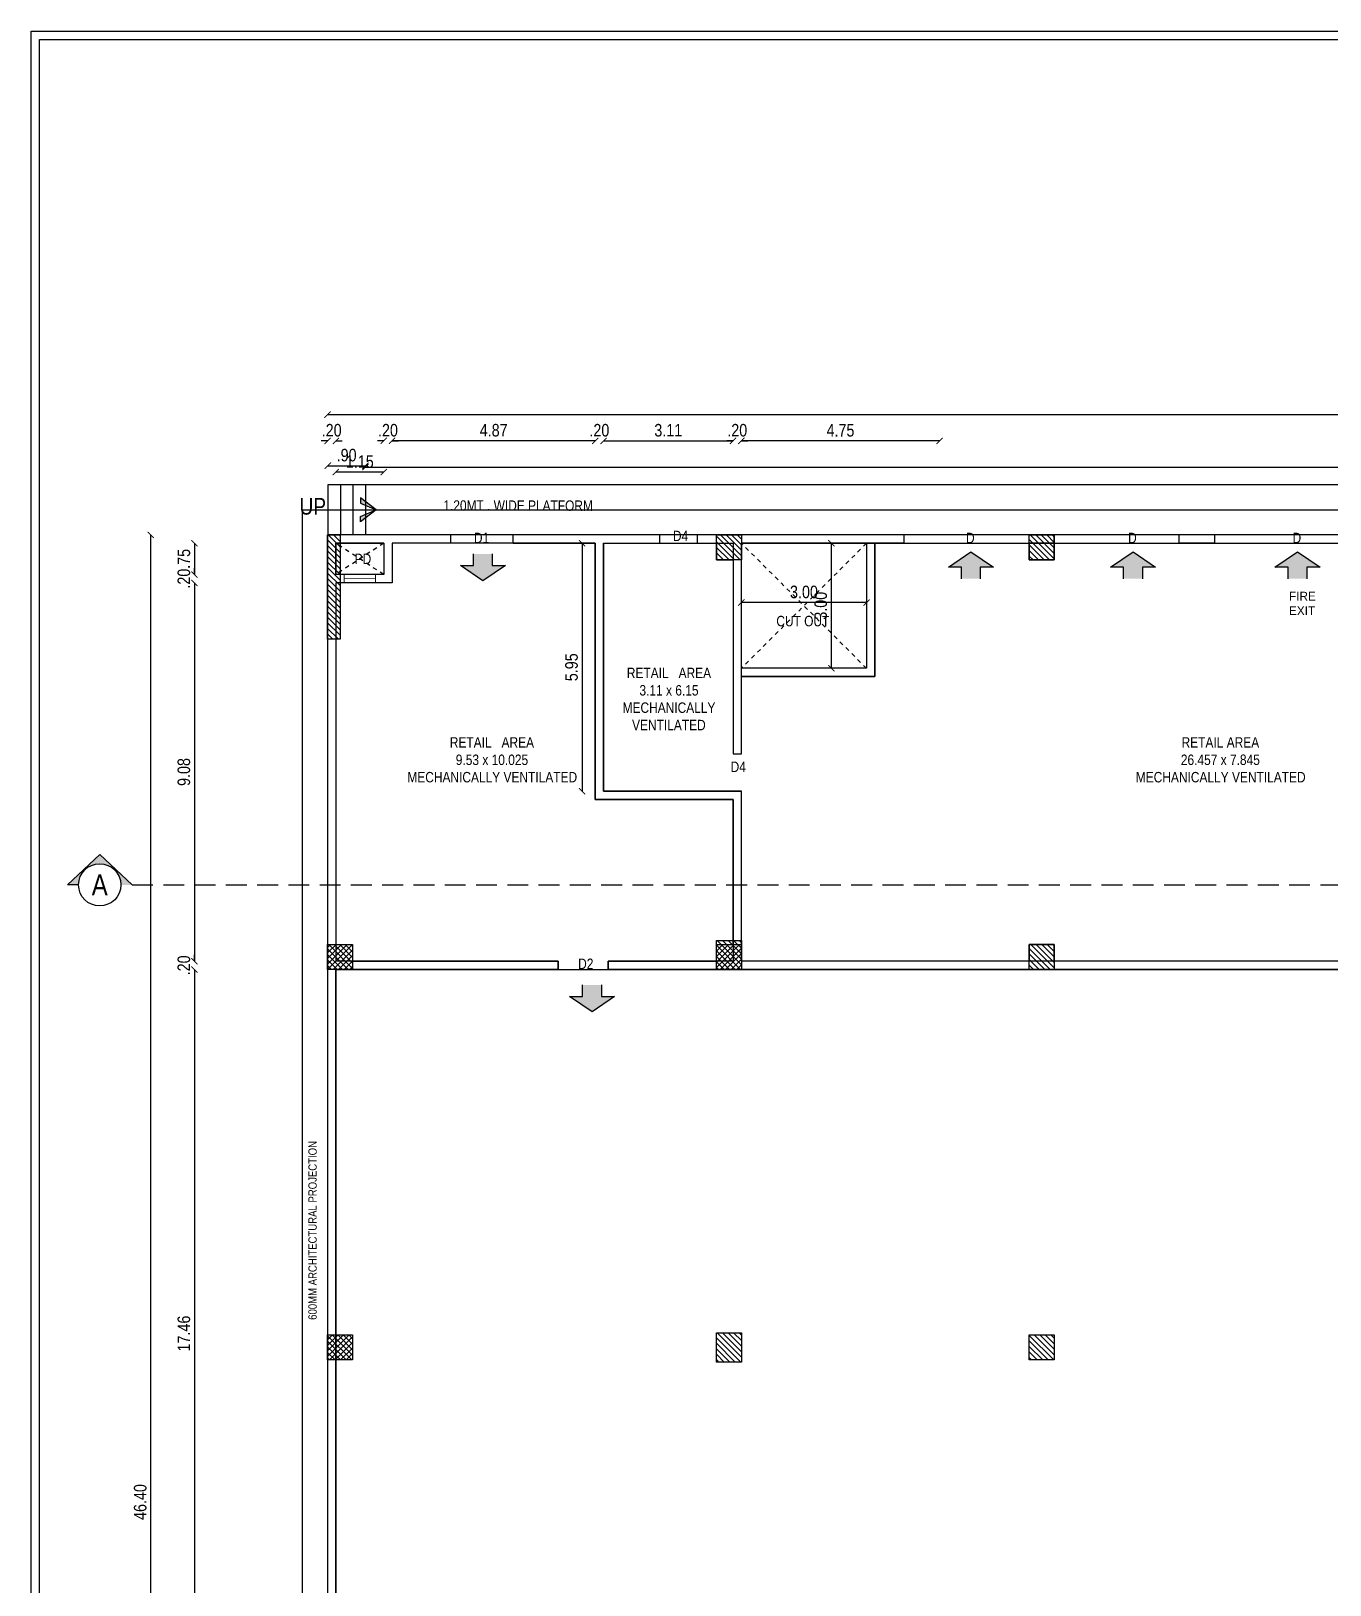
# Model space of a CAD drawing. Header units: metres. Extents: x 385023 to 385532, y 1408468 to 1408621.
# Drawn here: x 385302.79 to 385333.94, y 1408504.78 to 1408542.05 of the extents above; entities that cross this region are included whole.
import ezdxf
from ezdxf.enums import TextEntityAlignment as Align

# ---------------------------------------------------------------- set-up
doc = ezdxf.new("R2010")
doc.units = ezdxf.units.M
doc.header["$MEASUREMENT"] = 0
doc.linetypes.add('DASHED', pattern=[0.75, 0.5, -0.25])
doc.linetypes.add('HIDDEN', pattern=[0.375, 0.25, -0.125])
for name, color, linetype in [('A-REFR-SECT', 2, 'Continuous'), ('BLK_1_FLR_0_AC_ROOM_1', 7, 'Continuous'), ('BLK_1_FLR_0_BLT_UP_AREA', 7, 'Continuous'), ('BLK_1_FLR_0_BLT_UP_AREA_DEDUCT', 7, 'Continuous'), ('BLK_1_FLR_0_CARPET_AREA', 7, 'Continuous'), ('S-COLUMN', 6, 'Continuous'), ('S-COLUMN HATCH', 8, 'Continuous')]:
    doc.layers.add(name, color=color, linetype=linetype)
doc.layers.add('BLK_1_FLR_0_ROOF_AREA', color=7, linetype='Continuous', lineweight=25)
doc.layers.add('MEP INPUT', color=3, linetype='Continuous', lineweight=0)
doc.styles.add('ARIAL', font='ARIALN.TTF')
doc.styles.add('RIA-AP', font='ARIALN.TTF')
doc.styles.add('Text-01', font='GOTHIC.TTF', dxfattribs={"height": 0.35})
doc.dimstyles.new('RIA-AP', dxfattribs={"dimtxt": 0.3, "dimasz": 0.15, "dimexe": 0, "dimexo": 1, "dimgap": 0.1, "dimtad": 1, "dimzin": 4, "dimdsep": 46, "dimtxsty": 'RIA-AP', "dimblk": 'ARCHTICK', "dimcen": 0.09, "dimse1": 1, "dimse2": 1, "dimclrd": 8, "dimclre": 8, "dimclrt": 4, "dimazin": 0, "dimtfac": 1, "dimtix": 1, "dimtofl": 0, "dimtmove": 2, "dimatfit": 3, "dimfxl": 0, "dimtolj": 1, "dimtzin": 0, "dimarcsym": 0})
pattern_1 = [(135, (375052.11474, 1409514.67969), (-0.06629126074, -0.06629126074), [])]

# ---------------------------------------------------------------- blocks, each defined once
blk = doc.blocks.new('col .6x.6')
at = {"layer": 'S-COLUMN HATCH'}
h = blk.add_hatch(dxfattribs=at)
h.set_pattern_fill('ANSI31', color=256, scale=0.75, style=0)
h.set_pattern_definition([(45, (-12909.719645, 2535.13042), (-0.06629126074, 0.06629126074), [])])
h.paths.add_polyline_path([(718.056, 1996.298), (718.656, 1996.298), (718.656, 1995.698), (718.056, 1995.698)])
at = {"layer": 'S-COLUMN', "ltscale": 5}
blk.add_lwpolyline([(718.056, 1996.298), (718.656, 1996.298), (718.656, 1995.698), (718.056, 1995.698)], close=True, dxfattribs=at)
blk = doc.blocks.new('grid')
at = {"layer": 'S-COLUMN HATCH'}
h = blk.add_hatch(dxfattribs=at)
h.set_pattern_fill('ANSI31', color=256, scale=0.75, angle=90, style=0)
h.set_pattern_definition(pattern_1)
h.paths.add_polyline_path([(391749.553, 1408578.053), (391749.553, 1408575.553), (391749.853, 1408575.553), (391749.853, 1408578.053)])
h = blk.add_hatch(dxfattribs=at)
h.set_pattern_fill('ANSI31', color=256, scale=0.75, angle=90, style=0)
h.set_pattern_definition(pattern_1)
h.paths.add_polyline_path([(391758.88, 1408578.053), (391758.88, 1408577.453), (391759.48, 1408577.453), (391759.48, 1408578.053)])
h = blk.add_hatch(dxfattribs=at)
h.set_pattern_fill('ANSI31', color=256, scale=0.75, angle=90, style=0)
h.set_pattern_definition(pattern_1)
h.paths.add_polyline_path([(391766.38, 1408578.053), (391766.38, 1408577.453), (391766.98, 1408577.453), (391766.98, 1408578.053)])
h = blk.add_hatch(dxfattribs=at)
h.set_pattern_fill('ANSI31', color=256, scale=0.75, angle=90, style=0)
h.set_pattern_definition(pattern_1)
h.paths.add_polyline_path([(391749.553, 1408568.228), (391749.553, 1408567.628), (391750.153, 1408567.628), (391750.153, 1408568.228)])
h = blk.add_hatch(dxfattribs=at)
h.set_pattern_fill('ANSI31', color=256, scale=0.75, angle=90, style=0)
h.set_pattern_definition(pattern_1)
h.paths.add_polyline_path([(391758.88, 1408568.328), (391758.88, 1408567.628), (391759.48, 1408567.628), (391759.48, 1408568.328)])
h = blk.add_hatch(dxfattribs=at)
h.set_pattern_fill('ANSI31', color=256, scale=0.75, angle=90, style=0)
h.set_pattern_definition(pattern_1)
h.paths.add_polyline_path([(391766.38, 1408568.228), (391766.38, 1408567.628), (391766.98, 1408567.628), (391766.98, 1408568.228)])
h = blk.add_hatch(dxfattribs=at)
h.set_pattern_fill('ANSI31', color=256, scale=0.75, angle=90, style=0)
h.set_pattern_definition(pattern_1)
h.paths.add_polyline_path([(391749.553, 1408558.863), (391749.553, 1408558.263), (391750.153, 1408558.263), (391750.153, 1408558.863)])
h = blk.add_hatch(dxfattribs=at)
h.set_pattern_fill('ANSI31', color=256, scale=0.75, angle=90, style=0)
h.set_pattern_definition(pattern_1)
h.paths.add_polyline_path([(391758.88, 1408558.913), (391758.88, 1408558.213), (391759.48, 1408558.213), (391759.48, 1408558.913)])
h = blk.add_hatch(dxfattribs=at)
h.set_pattern_fill('ANSI31', color=256, scale=0.75, angle=90, style=0)
h.set_pattern_definition(pattern_1)
h.paths.add_polyline_path([(391766.38, 1408558.863), (391766.38, 1408558.263), (391766.98, 1408558.263), (391766.98, 1408558.863)])
at = {"layer": 'S-COLUMN', "ltscale": 5}
for points, elevation in [([(391749.553, 1408578.053), (391749.853, 1408578.053), (391749.853, 1408575.553), (391749.553, 1408575.553)], -63.957), ([(391758.88, 1408578.053), (391759.48, 1408578.053), (391759.48, 1408577.453), (391758.88, 1408577.453)], -63.957), ([(391766.38, 1408578.053), (391766.98, 1408578.053), (391766.98, 1408577.453), (391766.38, 1408577.453)], -63.957), ([(391749.553, 1408558.863), (391750.153, 1408558.863), (391750.153, 1408558.263), (391749.553, 1408558.263)], 0.26), ([(391758.88, 1408558.913), (391759.48, 1408558.913), (391759.48, 1408558.213), (391758.88, 1408558.213)], 0.26), ([(391766.38, 1408558.863), (391766.98, 1408558.863), (391766.98, 1408558.263), (391766.38, 1408558.263)], 0.26)]:
    blk.add_lwpolyline(points, close=True, dxfattribs=dict(at, elevation=elevation))
for points in [[(391749.553, 1408568.228), (391750.153, 1408568.228), (391750.153, 1408567.628), (391749.553, 1408567.628)], [(391758.88, 1408568.328), (391759.48, 1408568.328), (391759.48, 1408567.628), (391758.88, 1408567.628)], [(391766.38, 1408568.228), (391766.98, 1408568.228), (391766.98, 1408567.628), (391766.38, 1408567.628)]]:
    blk.add_lwpolyline(points, close=True, dxfattribs=at)
at = {"layer": 'S-COLUMN', "color": 30, "linetype": 'Continuous'}
for p in [(391031.497, 1406571.93), (391040.825, 1406571.93), (391031.497, 1406562.564, 0.26)]:
    blk.add_blockref('col .6x.6', p, dxfattribs=at)
blk = doc.blocks.new('A$C736D5789-flat-2')
blk.add_hatch(color=104).paths.add_polyline_path([(0.007, 0.302), (0.322, 0.302), (-0.218, 0.663), (-0.758, 0.302), (-0.443, 0.302), (-0.443, 0.022), (0.007, 0.022)])
at = {"color": 43, "linetype": 'Continuous'}
blk.add_lwpolyline([(0.007, 0.022), (0.007, 0.302), (0.322, 0.302), (-0.218, 0.663), (-0.758, 0.302), (-0.443, 0.302), (-0.443, 0.022)], dxfattribs=at)
blk = doc.blocks.new('XFGNHFN')
at = {"layer": 'A-REFR-SECT', "linetype": 'Continuous'}
h = blk.add_hatch(color=6, dxfattribs=at)
h.dxf.hatch_style = 1
h.paths.add_polyline_path([(-34.431, 0.728), (-35.207, 0), (-34.938, 0, -1), (-33.924, 0), (-33.655, 0)])
at = {"layer": 'A-REFR-SECT', "color": 6, "linetype": 'Continuous'}
for p, q in [((-35.207, 0), (-34.431, 0.728)), ((-33.655, 0), (-34.431, 0.728)), ((-34.938, 0), (-35.207, 0))]:
    blk.add_line(p, q, dxfattribs=at)
at = {"layer": 'A-REFR-SECT', "color": 4, "linetype": 'HIDDEN', "ltscale": 2}
blk.add_line((-33.655, 0), (55.049, 0), dxfattribs=at)
at = {"layer": 'A-REFR-SECT', "color": 6, "linetype": 'Continuous'}
blk.add_circle((-34.431, 0), 0.507, dxfattribs=at)
at = {"layer": 'A-REFR-SECT', "color": 6, "linetype": 'Continuous', "style": 'RIA-AP'}
blk.add_text('A', height=0.5, dxfattribs=at).set_placement((-34.431, 0), align=Align.MIDDLE_CENTER)
blk = doc.blocks.new('A$C6B3522BB')
at = {"layer": 'MEP INPUT', "lineweight": 0, "const_width": 0.02}
blk.add_lwpolyline([(-0.01, 0.1), (-0.76, 0.1)], dxfattribs=at)
at = {"layer": 'MEP INPUT', "color": 2, "lineweight": 0}
blk.add_lwpolyline([(-0.01, 0.2), (-0.01, 0), (-0.76, 0), (-0.76, 0.2)], close=True, dxfattribs=at)
blk = doc.blocks.new('_ArchTick')
at = {"color": 0, "linetype": 'ByBlock', "const_width": 0.15}
blk.add_lwpolyline([(-0.5, -0.5), (0.5, 0.5)], dxfattribs=at)
blk = doc.blocks.new('*D127')
at = {"color": 8, "lineweight": -2}
blk.add_line((385309.911, 1408531.624), (385310.811, 1408531.624), dxfattribs=at)
at = {"layer": 'Defpoints', "color": 0}
for p in [(385310.811, 1408531.624), (385309.911, 1408531.167), (385310.811, 1408531.167)]:
    blk.add_point(p, dxfattribs=at)
at = {"color": 8, "lineweight": -2, "xscale": 0.15, "yscale": 0.15, "zscale": 0.15, "rotation": 180}
blk.add_blockref('_ArchTick', (385309.911, 1408531.624), dxfattribs=at)
at = {"color": 8, "lineweight": -2, "xscale": 0.15, "yscale": 0.15, "zscale": 0.15}
blk.add_blockref('_ArchTick', (385310.811, 1408531.624), dxfattribs=at)
at = {"color": 4, "insert": (385310.361, 1408531.877), "char_height": 0.3, "attachment_point": 5, "style": 'RIA-AP'}
blk.add_mtext('\\A1;.90', dxfattribs=at)
blk = doc.blocks.new('*D201')
at = {"color": 8, "lineweight": -2}
for p, q in [((385319.63, 1408532.221), (385319.48, 1408532.221)), ((385319.83, 1408532.221), (385319.98, 1408532.221))]:
    blk.add_line(p, q, dxfattribs=at)
at = {"layer": 'Defpoints', "color": 0}
for p in [(385319.63, 1408532.221), (385319.63, 1408529.765), (385319.83, 1408529.765)]:
    blk.add_point(p, dxfattribs=at)
at = {"color": 8, "lineweight": -2, "xscale": 0.15, "yscale": 0.15, "zscale": 0.15}
blk.add_blockref('_ArchTick', (385319.63, 1408532.221), dxfattribs=at)
at = {"color": 8, "lineweight": -2, "xscale": 0.15, "yscale": 0.15, "zscale": 0.15, "rotation": 180}
blk.add_blockref('_ArchTick', (385319.83, 1408532.221), dxfattribs=at)
at = {"color": 4, "insert": (385319.73, 1408532.474), "char_height": 0.3, "attachment_point": 5, "style": 'RIA-AP'}
blk.add_mtext('\\A1;.20', dxfattribs=at)
blk = doc.blocks.new('*D202')
at = {"color": 8, "lineweight": -2}
blk.add_line((385316.323, 1408532.221), (385311.453, 1408532.221), dxfattribs=at)
at = {"layer": 'Defpoints', "color": 0}
for p in [(385311.453, 1408532.221), (385311.453, 1408529.765), (385316.323, 1408529.765)]:
    blk.add_point(p, dxfattribs=at)
at = {"color": 8, "lineweight": -2, "xscale": 0.15, "yscale": 0.15, "zscale": 0.15, "rotation": 180}
blk.add_blockref('_ArchTick', (385311.453, 1408532.221), dxfattribs=at)
at = {"color": 8, "lineweight": -2, "xscale": 0.15, "yscale": 0.15, "zscale": 0.15}
blk.add_blockref('_ArchTick', (385316.323, 1408532.221), dxfattribs=at)
at = {"color": 4, "insert": (385313.888, 1408532.474), "char_height": 0.3, "attachment_point": 5, "style": 'RIA-AP'}
blk.add_mtext('\\A1;4.87', dxfattribs=at)
blk = doc.blocks.new('*D203')
at = {"color": 8, "lineweight": -2}
for p, q in [((385311.253, 1408532.221), (385311.103, 1408532.221)), ((385311.453, 1408532.221), (385311.603, 1408532.221))]:
    blk.add_line(p, q, dxfattribs=at)
at = {"layer": 'Defpoints', "color": 0}
for p in [(385311.253, 1408532.221), (385311.253, 1408529.765), (385311.453, 1408529.765)]:
    blk.add_point(p, dxfattribs=at)
at = {"color": 8, "lineweight": -2, "xscale": 0.15, "yscale": 0.15, "zscale": 0.15}
blk.add_blockref('_ArchTick', (385311.253, 1408532.221), dxfattribs=at)
at = {"color": 8, "lineweight": -2, "xscale": 0.15, "yscale": 0.15, "zscale": 0.15, "rotation": 180}
blk.add_blockref('_ArchTick', (385311.453, 1408532.221), dxfattribs=at)
at = {"color": 4, "insert": (385311.353, 1408532.474), "char_height": 0.3, "attachment_point": 5, "style": 'RIA-AP'}
blk.add_mtext('\\A1;.20', dxfattribs=at)
blk = doc.blocks.new('*D204')
at = {"color": 8, "lineweight": -2}
blk.add_line((385311.253, 1408531.471), (385310.103, 1408531.471), dxfattribs=at)
at = {"layer": 'Defpoints', "color": 0}
for p in [(385310.103, 1408531.471), (385310.103, 1408529.015), (385311.253, 1408529.015)]:
    blk.add_point(p, dxfattribs=at)
at = {"color": 8, "lineweight": -2, "xscale": 0.15, "yscale": 0.15, "zscale": 0.15, "rotation": 180}
blk.add_blockref('_ArchTick', (385310.103, 1408531.471), dxfattribs=at)
at = {"color": 8, "lineweight": -2, "xscale": 0.15, "yscale": 0.15, "zscale": 0.15}
blk.add_blockref('_ArchTick', (385311.253, 1408531.471), dxfattribs=at)
at = {"color": 4, "insert": (385310.678, 1408531.724), "char_height": 0.3, "attachment_point": 5, "style": 'RIA-AP'}
blk.add_mtext('\\A1;1.15', dxfattribs=at)
blk = doc.blocks.new('*D205')
at = {"color": 8, "lineweight": -2}
for p, q in [((385309.903, 1408532.221), (385309.753, 1408532.221)), ((385310.103, 1408532.221), (385310.253, 1408532.221))]:
    blk.add_line(p, q, dxfattribs=at)
at = {"layer": 'Defpoints', "color": 0}
for p in [(385309.903, 1408532.221), (385309.903, 1408529.015), (385310.103, 1408529.015)]:
    blk.add_point(p, dxfattribs=at)
at = {"color": 8, "lineweight": -2, "xscale": 0.15, "yscale": 0.15, "zscale": 0.15}
blk.add_blockref('_ArchTick', (385309.903, 1408532.221), dxfattribs=at)
at = {"color": 8, "lineweight": -2, "xscale": 0.15, "yscale": 0.15, "zscale": 0.15, "rotation": 180}
blk.add_blockref('_ArchTick', (385310.103, 1408532.221), dxfattribs=at)
at = {"color": 4, "insert": (385310.003, 1408532.474), "char_height": 0.3, "attachment_point": 5, "style": 'RIA-AP'}
blk.add_mtext('\\A1;.20', dxfattribs=at)
blk = doc.blocks.new('*D206')
at = {"color": 8, "lineweight": -2}
blk.add_line((385306.712, 1408529.765), (385306.712, 1408529.015), dxfattribs=at)
at = {"layer": 'Defpoints', "color": 0}
for p in [(385310.103, 1408529.765), (385306.712, 1408529.015), (385310.103, 1408529.015)]:
    blk.add_point(p, dxfattribs=at)
at = {"color": 8, "lineweight": -2, "xscale": 0.15, "yscale": 0.15, "zscale": 0.15}
for p, rotation in [((385306.712, 1408529.765), 90), ((385306.712, 1408529.015), 270)]:
    blk.add_blockref('_ArchTick', p, dxfattribs=dict(at, rotation=rotation))
at = {"color": 4, "insert": (385306.459, 1408529.39), "char_height": 0.3, "attachment_point": 5, "rotation": 90, "style": 'RIA-AP'}
blk.add_mtext('\\A1;.75', dxfattribs=at)
blk = doc.blocks.new('*D207')
at = {"color": 8, "lineweight": -2}
for p, q in [((385306.712, 1408529.015), (385306.712, 1408529.165)), ((385306.712, 1408528.815), (385306.712, 1408528.665))]:
    blk.add_line(p, q, dxfattribs=at)
at = {"layer": 'Defpoints', "color": 0}
for p in [(385310.103, 1408529.015), (385306.712, 1408528.815), (385310.103, 1408528.815)]:
    blk.add_point(p, dxfattribs=at)
at = {"color": 8, "lineweight": -2, "xscale": 0.15, "yscale": 0.15, "zscale": 0.15}
for p, rotation in [((385306.712, 1408529.015), 270), ((385306.712, 1408528.815), 90)]:
    blk.add_blockref('_ArchTick', p, dxfattribs=dict(at, rotation=rotation))
at = {"color": 4, "insert": (385306.459, 1408528.915), "char_height": 0.3, "attachment_point": 5, "rotation": 90, "style": 'RIA-AP'}
blk.add_mtext('\\A1;.20', dxfattribs=at)
blk = doc.blocks.new('*D208')
at = {"color": 8, "lineweight": -2}
blk.add_line((385306.712, 1408528.815), (385306.712, 1408519.739), dxfattribs=at)
at = {"layer": 'Defpoints', "color": 0}
for p in [(385310.103, 1408528.815), (385306.712, 1408519.739), (385310.103, 1408519.739)]:
    blk.add_point(p, dxfattribs=at)
at = {"color": 8, "lineweight": -2, "xscale": 0.15, "yscale": 0.15, "zscale": 0.15}
for p, rotation in [((385306.712, 1408528.815), 90), ((385306.712, 1408519.739), 270)]:
    blk.add_blockref('_ArchTick', p, dxfattribs=dict(at, rotation=rotation))
at = {"color": 4, "insert": (385306.459, 1408524.277), "char_height": 0.3, "attachment_point": 5, "rotation": 90, "style": 'RIA-AP'}
blk.add_mtext('\\A1;9.08', dxfattribs=at)
blk = doc.blocks.new('*D209')
at = {"color": 8, "lineweight": -2}
for p, q in [((385306.712, 1408519.739), (385306.712, 1408519.889)), ((385306.712, 1408519.539), (385306.712, 1408519.389))]:
    blk.add_line(p, q, dxfattribs=at)
at = {"layer": 'Defpoints', "color": 0}
for p in [(385310.103, 1408519.739), (385306.712, 1408519.539), (385310.103, 1408519.539)]:
    blk.add_point(p, dxfattribs=at)
at = {"color": 8, "lineweight": -2, "xscale": 0.15, "yscale": 0.15, "zscale": 0.15}
for p, rotation in [((385306.712, 1408519.739), 270), ((385306.712, 1408519.539), 90)]:
    blk.add_blockref('_ArchTick', p, dxfattribs=dict(at, rotation=rotation))
at = {"color": 4, "insert": (385306.459, 1408519.639), "char_height": 0.3, "attachment_point": 5, "rotation": 90, "style": 'RIA-AP'}
blk.add_mtext('\\A1;.20', dxfattribs=at)
blk = doc.blocks.new('*D210')
at = {"color": 8, "lineweight": -2}
blk.add_line((385306.712, 1408519.539), (385306.712, 1408502.075), dxfattribs=at)
at = {"layer": 'Defpoints', "color": 0}
for p in [(385310.103, 1408519.539), (385306.712, 1408502.075), (385310.103, 1408502.075)]:
    blk.add_point(p, dxfattribs=at)
at = {"color": 8, "lineweight": -2, "xscale": 0.15, "yscale": 0.15, "zscale": 0.15}
for p, rotation in [((385306.712, 1408519.539), 90), ((385306.712, 1408502.075), 270)]:
    blk.add_blockref('_ArchTick', p, dxfattribs=dict(at, rotation=rotation))
at = {"color": 4, "insert": (385306.459, 1408510.807), "char_height": 0.3, "attachment_point": 5, "rotation": 90, "style": 'RIA-AP'}
blk.add_mtext('\\A1;17.46', dxfattribs=at)
blk = doc.blocks.new('*D399')
at = {"color": 8, "lineweight": -2}
blk.add_line((385309.903, 1408532.85), (385389.403, 1408532.85), dxfattribs=at)
at = {"layer": 'Defpoints', "color": 0}
for p in [(385389.403, 1408532.85), (385309.903, 1408529.965), (385389.403, 1408529.965)]:
    blk.add_point(p, dxfattribs=at)
at = {"color": 8, "lineweight": -2, "xscale": 0.15, "yscale": 0.15, "zscale": 0.15, "rotation": 180}
blk.add_blockref('_ArchTick', (385309.903, 1408532.85), dxfattribs=at)
at = {"color": 8, "lineweight": -2, "xscale": 0.15, "yscale": 0.15, "zscale": 0.15}
blk.add_blockref('_ArchTick', (385389.403, 1408532.85), dxfattribs=at)
at = {"color": 4, "insert": (385349.653, 1408533.104), "char_height": 0.3, "attachment_point": 5, "style": 'RIA-AP'}
blk.add_mtext('\\A1;79.50', dxfattribs=at)
blk = doc.blocks.new('*D402')
at = {"color": 8, "lineweight": -2}
blk.add_line((385305.665, 1408483.565), (385305.665, 1408529.965), dxfattribs=at)
at = {"layer": 'Defpoints', "color": 0}
for p in [(385305.665, 1408529.965), (385309.904, 1408529.965, 63.957), (385309.903, 1408483.565)]:
    blk.add_point(p, dxfattribs=at)
at = {"color": 8, "lineweight": -2, "xscale": 0.15, "yscale": 0.15, "zscale": 0.15}
for p, rotation in [((385305.665, 1408529.965), 90), ((385305.665, 1408483.565), 270)]:
    blk.add_blockref('_ArchTick', p, dxfattribs=dict(at, rotation=rotation))
at = {"color": 4, "insert": (385305.412, 1408506.765), "char_height": 0.3, "attachment_point": 5, "rotation": 90, "style": 'RIA-AP'}
blk.add_mtext('\\A1;46.40', dxfattribs=at)
blk = doc.blocks.new('A$C1B854ABF')
h = blk.add_hatch(color=256)
h.dxf.hatch_style = 1
h.paths.add_polyline_path([(0.101, -0.234), (0.179, -0.234), (0, 0)])
h.paths.add_polyline_path([(0, 0), (-0.179, -0.234), (-0.101, -0.234)])
for points in [[(0, 0), (-0.179, -0.234), (-0.101, -0.234), (0, 0)], [(0, -0.792), (0, 0)], [(0, 0), (0.179, -0.234), (0.101, -0.234), (0, 0)]]:
    blk.add_lwpolyline(points)
blk = doc.blocks.new('*D443')
at = {"color": 8, "lineweight": -2}
blk.add_line((385310.811, 1408531.592), (385383.404, 1408531.592), dxfattribs=at)
at = {"layer": 'Defpoints', "color": 0}
for p in [(385383.404, 1408531.592), (385310.811, 1408531.167), (385383.404, 1408531.167, -63.957)]:
    blk.add_point(p, dxfattribs=at)
at = {"color": 8, "lineweight": -2, "xscale": 0.15, "yscale": 0.15, "zscale": 0.15, "rotation": 180}
blk.add_blockref('_ArchTick', (385310.811, 1408531.592), dxfattribs=at)
at = {"color": 8, "lineweight": -2, "xscale": 0.15, "yscale": 0.15, "zscale": 0.15}
blk.add_blockref('_ArchTick', (385383.404, 1408531.592), dxfattribs=at)
at = {"color": 4, "insert": (385347.107, 1408531.845), "char_height": 0.3, "attachment_point": 5, "style": 'RIA-AP'}
blk.add_mtext('\\A1;71.39', dxfattribs=at)
blk = doc.blocks.new('*D471')
at = {"color": 8, "lineweight": -2}
blk.add_line((385321.986, 1408529.765), (385321.986, 1408526.765), dxfattribs=at)
at = {"layer": 'Defpoints', "color": 0}
for p in [(385322.64, 1408529.765), (385321.986, 1408526.765), (385322.64, 1408526.765)]:
    blk.add_point(p, dxfattribs=at)
at = {"color": 8, "lineweight": -2, "xscale": 0.15, "yscale": 0.15, "zscale": 0.15}
for p, rotation in [((385321.986, 1408529.765), 90), ((385321.986, 1408526.765), 270)]:
    blk.add_blockref('_ArchTick', p, dxfattribs=dict(at, rotation=rotation))
at = {"color": 4, "insert": (385321.733, 1408528.265), "char_height": 0.3, "attachment_point": 5, "rotation": 90, "style": 'RIA-AP'}
blk.add_mtext('\\A1;3.00', dxfattribs=at)
blk = doc.blocks.new('*D472')
at = {"color": 8, "lineweight": -2}
blk.add_line((385322.83, 1408528.342), (385319.83, 1408528.342), dxfattribs=at)
at = {"layer": 'Defpoints', "color": 0}
for p in [(385319.83, 1408528.875), (385322.83, 1408528.875), (385319.83, 1408528.342)]:
    blk.add_point(p, dxfattribs=at)
at = {"color": 8, "lineweight": -2, "xscale": 0.15, "yscale": 0.15, "zscale": 0.15, "rotation": 180}
blk.add_blockref('_ArchTick', (385319.83, 1408528.342), dxfattribs=at)
at = {"color": 8, "lineweight": -2, "xscale": 0.15, "yscale": 0.15, "zscale": 0.15}
blk.add_blockref('_ArchTick', (385322.83, 1408528.342), dxfattribs=at)
at = {"color": 4, "insert": (385321.33, 1408528.595), "char_height": 0.3, "attachment_point": 5, "style": 'RIA-AP'}
blk.add_mtext('\\A1;3.00', dxfattribs=at)
blk = doc.blocks.new('*D517')
at = {"color": 8, "lineweight": -2}
blk.add_line((385316.523, 1408532.221), (385319.63, 1408532.221), dxfattribs=at)
at = {"layer": 'Defpoints', "color": 0}
for p in [(385319.63, 1408532.221), (385316.523, 1408529.765, -48.658), (385319.63, 1408529.765)]:
    blk.add_point(p, dxfattribs=at)
at = {"color": 8, "lineweight": -2, "xscale": 0.15, "yscale": 0.15, "zscale": 0.15, "rotation": 180}
blk.add_blockref('_ArchTick', (385316.523, 1408532.221), dxfattribs=at)
at = {"color": 8, "lineweight": -2, "xscale": 0.15, "yscale": 0.15, "zscale": 0.15}
blk.add_blockref('_ArchTick', (385319.63, 1408532.221), dxfattribs=at)
at = {"color": 4, "insert": (385318.076, 1408532.474), "char_height": 0.3, "attachment_point": 5, "style": 'RIA-AP'}
blk.add_mtext('\\A1;3.11', dxfattribs=at)
blk = doc.blocks.new('*D518')
at = {"color": 8, "lineweight": -2}
blk.add_line((385324.581, 1408532.221), (385319.83, 1408532.221), dxfattribs=at)
at = {"layer": 'Defpoints', "color": 0}
for p in [(385319.83, 1408532.221), (385319.83, 1408529.765), (385324.581, 1408529.765)]:
    blk.add_point(p, dxfattribs=at)
at = {"color": 8, "lineweight": -2, "xscale": 0.15, "yscale": 0.15, "zscale": 0.15, "rotation": 180}
blk.add_blockref('_ArchTick', (385319.83, 1408532.221), dxfattribs=at)
at = {"color": 8, "lineweight": -2, "xscale": 0.15, "yscale": 0.15, "zscale": 0.15}
blk.add_blockref('_ArchTick', (385324.581, 1408532.221), dxfattribs=at)
at = {"color": 4, "insert": (385322.206, 1408532.473), "char_height": 0.3, "attachment_point": 5, "style": 'RIA-AP'}
blk.add_mtext('\\A1;4.75', dxfattribs=at)
blk = doc.blocks.new('*D555')
at = {"color": 8, "lineweight": -2}
for p, q in [((385316.323, 1408532.22), (385316.173, 1408532.22)), ((385316.523, 1408532.22), (385316.673, 1408532.22))]:
    blk.add_line(p, q, dxfattribs=at)
at = {"layer": 'Defpoints', "color": 0}
for p in [(385316.323, 1408532.22), (385316.323, 1408529.765), (385316.523, 1408529.765, -48.658)]:
    blk.add_point(p, dxfattribs=at)
at = {"color": 8, "lineweight": -2, "xscale": 0.15, "yscale": 0.15, "zscale": 0.15}
blk.add_blockref('_ArchTick', (385316.323, 1408532.22), dxfattribs=at)
at = {"color": 8, "lineweight": -2, "xscale": 0.15, "yscale": 0.15, "zscale": 0.15, "rotation": 180}
blk.add_blockref('_ArchTick', (385316.523, 1408532.22), dxfattribs=at)
at = {"color": 4, "insert": (385316.423, 1408532.474), "char_height": 0.3, "attachment_point": 5, "style": 'RIA-AP'}
blk.add_mtext('\\A1;.20', dxfattribs=at)
blk = doc.blocks.new('*D556')
at = {"color": 8, "lineweight": -2}
blk.add_line((385316.009, 1408529.765), (385316.009, 1408523.815), dxfattribs=at)
at = {"layer": 'Defpoints', "color": 0}
for p in [(385316.523, 1408529.765), (385316.009, 1408523.815), (385316.523, 1408523.815)]:
    blk.add_point(p, dxfattribs=at)
at = {"color": 8, "lineweight": -2, "xscale": 0.15, "yscale": 0.15, "zscale": 0.15}
for p, rotation in [((385316.009, 1408529.765), 90), ((385316.009, 1408523.815), 270)]:
    blk.add_blockref('_ArchTick', p, dxfattribs=dict(at, rotation=rotation))
at = {"color": 4, "insert": (385315.756, 1408526.79), "char_height": 0.3, "attachment_point": 5, "rotation": 90, "style": 'RIA-AP'}
blk.add_mtext('\\A1;5.95', dxfattribs=at)

msp = doc.modelspace()

# ---------------------------------------------------------------- linework, layer by layer
for p, q in [((385383.404, 1408531.167, 0.025), (385309.911, 1408531.167, 0.025)), ((385309.911, 1408531.167, 0.025), (385309.911, 1408529.967, 0.025)), ((385310.211, 1408531.167, 0.025), (385310.211, 1408529.967, 0.025)), ((385310.511, 1408531.167, 0.025), (385310.511, 1408529.967, 0.025)), ((385310.811, 1408531.167, 0.025), (385310.811, 1408529.967, 0.025)), ((385310.103, 1408529.765, 0.025), (385310.103, 1408529.015, 0.025)), ((385311.253, 1408529.765, 0.025), (385310.103, 1408529.765, 0.025)), ((385312.859, 1408529.765, 0.025), (385311.453, 1408529.765, 0.025)), ((385312.859, 1408529.765, 0.025), (385312.859, 1408529.965, 0.025)), ((385314.359, 1408529.765, 0.025), (385314.359, 1408529.965, 0.025)), ((385317.873, 1408529.765, 0.025), (385317.873, 1408529.965, 0.025)), ((385318.773, 1408529.765, 0.025), (385318.773, 1408529.965, 0.025)), ((385322.83, 1408529.765, 0.025), (385322.83, 1408526.765, 0.025)), ((385323.03, 1408529.765, 0.025), (385323.03, 1408526.565, 0.025)), ((385323.731, 1408529.765, 63.982), (385323.731, 1408529.965, 63.982)), ((385326.731, 1408529.765, 63.982), (385326.731, 1408529.965, 63.982)), ((385327.331, 1408529.765, -63.932), (385327.331, 1408529.965, -63.932)), ((385330.331, 1408529.765, 63.982), (385330.331, 1408529.965, 63.982)), ((385331.181, 1408529.765, 63.982), (385331.181, 1408529.965, 63.982)), ((385310.103, 1408528.815, 0.025), (385310.103, 1408523.239, 0.025)), ((385322.83, 1408526.765, 0.025), (385319.83, 1408526.765, 0.025)), ((385323.03, 1408526.565, 0.025), (385319.83, 1408526.565, 0.025)), ((385316.635, 1408519.739, 0.025), (385316.635, 1408519.539, 0.025)), ((385315.435, 1408519.539, 0.025), (385310.103, 1408519.539, 0.025))]:
    msp.add_line(p, q)
at = {"color": 8, "linetype": 'DASHED', "ltscale": 0.05}
for p, q in [((385311.253, 1408529.765, 0.025), (385310.101, 1408529.015, 0.025)), ((385311.253, 1408529.015, 0.025), (385310.103, 1408529.765, 0.025)), ((385322.83, 1408526.765, 0.025), (385319.83, 1408529.765, 0.025)), ((385322.83, 1408529.765, 0.025), (385319.83, 1408526.765, 0.025))]:
    msp.add_line(p, q, dxfattribs=at)
at = {"color": 8, "elevation": 0.025}
msp.add_lwpolyline([(385302.794, 1408468.209), (385302.794, 1408542.051), (385415.294, 1408542.051), (385415.294, 1408468.209)], close=True, dxfattribs=at)
at = {"color": 6, "elevation": 0.025}
msp.add_lwpolyline([(385302.994, 1408468.409), (385302.994, 1408541.851), (385415.094, 1408541.851), (385415.094, 1408468.409)], close=True, dxfattribs=at)
at = {"color": 2, "ltscale": 0.2, "elevation": 0.025}
msp.add_lwpolyline([(385309.303, 1408530.565), (385390.003, 1408530.565), (385390.003, 1408482.965), (385309.303, 1408482.965)], close=True, dxfattribs=at)
at = {"elevation": 0.025}
for points in [[(385312.859, 1408529.965), (385309.903, 1408529.965), (385309.903, 1408483.565), (385312.202, 1408483.565)], [(385311.253, 1408529.765), (385311.253, 1408529.015), (385310.103, 1408529.015)], [(385311.453, 1408529.765), (385311.453, 1408528.815), (385310.103, 1408528.815)], [(385311.253, 1408529.765), (385310.103, 1408529.765), (385310.103, 1408529.015)], [(385312.859, 1408529.765), (385311.453, 1408529.765)], [(385312.859, 1408529.765), (385311.453, 1408529.765)], [(385317.873, 1408529.965), (385314.359, 1408529.965)], [(385314.359, 1408529.765), (385316.323, 1408529.765)], [(385316.323, 1408529.765), (385316.323, 1408523.615), (385319.63, 1408523.615)], [(385316.523, 1408529.765), (385317.873, 1408529.765)], [(385316.523, 1408529.765), (385316.523, 1408523.815), (385319.83, 1408523.815)], [(385323.731, 1408529.965), (385318.773, 1408529.965)], [(385318.773, 1408529.765), (385319.63, 1408529.765), (385319.63, 1408526.765)], [(385323.731, 1408529.765), (385319.83, 1408529.765)], [(385319.83, 1408524.715), (385319.83, 1408529.765), (385323.731, 1408529.765)], [(385327.331, 1408529.965), (385326.731, 1408529.965)], [(385327.33, 1408529.765), (385326.731, 1408529.765)], [(385326.731, 1408529.765), (385327.331, 1408529.765)], [(385331.181, 1408529.965), (385330.331, 1408529.965)], [(385331.181, 1408529.765), (385330.331, 1408529.765)], [(385330.331, 1408529.765), (385331.181, 1408529.765)], [(385310.103, 1408528.815), (385310.103, 1408519.739)], [(385319.63, 1408526.565), (385319.63, 1408524.715)], [(385319.63, 1408524.715), (385319.83, 1408524.715)], [(385334.83, 1408519.739), (385319.83, 1408519.739), (385319.83, 1408522.465), (385319.83, 1408522.465), (385319.83, 1408523.815)], [(385319.63, 1408523.615), (385319.63, 1408519.739), (385316.635, 1408519.739)], [(385315.435, 1408519.539), (385315.435, 1408519.739), (385310.103, 1408519.739)], [(385310.103, 1408519.539), (385310.103, 1408502.075)], [(385316.635, 1408519.539), (385334.83, 1408519.539)]]:
    msp.add_lwpolyline(points, dxfattribs=at)
at = {"layer": 'BLK_1_FLR_0_AC_ROOM_1', "color": 2, "elevation": 0.025}
msp.add_lwpolyline([(385313.602, 1408486.965), (385313.602, 1408502.075), (385310.102, 1408502.075), (385310.102, 1408519.539), (385365.424, 1408519.539), (385365.424, 1408522.739), (385374.792, 1408522.739), (385374.792, 1408483.765), (385361.066, 1408483.765), (385361.066, 1408487.465), (385350.666, 1408487.465), (385350.666, 1408483.765), (385319.429, 1408483.765), (385319.429, 1408486.965)], close=True, dxfattribs=at)
at = {"layer": 'BLK_1_FLR_0_BLT_UP_AREA', "color": 13, "elevation": 0.025}
msp.add_lwpolyline([(385309.903, 1408483.565), (385389.403, 1408483.565), (385389.403, 1408529.965), (385309.903, 1408529.965)], close=True, dxfattribs=at)
at = {"layer": 'BLK_1_FLR_0_BLT_UP_AREA_DEDUCT', "color": 13, "elevation": 0.025}
msp.add_lwpolyline([(385311.252, 1408529.015), (385310.102, 1408529.015), (385310.102, 1408529.765), (385311.252, 1408529.765)], close=True, dxfattribs=at)
at = {"layer": 'BLK_1_FLR_0_CARPET_AREA', "color": 13, "elevation": 0.025}
for points in [[(385365.424, 1408519.539), (385316.634, 1408519.539), (385316.634, 1408519.739), (385319.23, 1408519.739), (385319.23, 1408520.139), (385319.629, 1408520.139), (385319.629, 1408523.615), (385316.322, 1408523.615), (385316.322, 1408529.765), (385311.452, 1408529.765), (385311.452, 1408528.815), (385310.102, 1408528.815), (385310.102, 1408520.139), (385310.503, 1408520.139), (385310.503, 1408519.739), (385315.434, 1408519.739), (385315.434, 1408519.539), (385310.102, 1408519.539), (385310.102, 1408510.774), (385310.503, 1408510.773), (385310.503, 1408510.174), (385310.102, 1408510.174), (385310.102, 1408502.075)], [(385319.829, 1408523.815), (385316.522, 1408523.815), (385316.522, 1408529.765), (385319.23, 1408529.765), (385319.23, 1408529.365), (385319.629, 1408529.365), (385319.629, 1408524.715), (385319.829, 1408524.715), (385319.829, 1408526.565), (385323.029, 1408526.565), (385323.029, 1408529.765), (385326.73, 1408529.765), (385326.73, 1408529.365), (385327.33, 1408529.365), (385327.33, 1408529.765), (385334.18, 1408529.765)], [(385334.23, 1408519.739), (385327.329, 1408519.739), (385327.33, 1408520.139), (385326.73, 1408520.139), (385326.73, 1408519.739), (385319.829, 1408519.739), (385319.829, 1408523.815)]]:
    msp.add_lwpolyline(points, dxfattribs=at)
at = {"layer": 'BLK_1_FLR_0_ROOF_AREA', "color": 54, "elevation": 0.025}
msp.add_lwpolyline([(385309.903, 1408483.565), (385389.403, 1408483.565), (385389.403, 1408529.965), (385309.903, 1408529.965)], close=True, dxfattribs=at)

# ---------------------------------------------------------------- block references
at = {"xscale": 1.6, "yscale": 1.6, "zscale": 1.6, "rotation": 270}
msp.add_blockref('A$C1B854ABF', (385311.07, 1408530.567, 63.982), dxfattribs=at)
at = {"color": 7}
msp.add_blockref('grid', (-6439.649, -48.089, 0.025), dxfattribs=at)
at = {"xscale": -1}
for p, rotation in [((385313.848, 1408529.529, 0.025), 179.9999957030441), ((385325.117, 1408528.892, 0.025), 359.9999957030441), ((385329.004, 1408528.892, 0.025), 359.9999957030441), ((385332.949, 1408528.892, 0.025), 359.9999957030441), ((385316.465, 1408519.191, 0.025), 179.9999957030441)]:
    msp.add_blockref('A$C736D5789-flat-2', p, dxfattribs=dict(at, rotation=rotation))
at = {"lineweight": 0}
msp.add_blockref('A$C6B3522BB', (385311.063, 1408528.815, 0.025), dxfattribs=at)
at = {"lineweight": -2}
msp.add_blockref('XFGNHFN', (385338.871, 1408521.57, 0.05), dxfattribs=at)

# ---------------------------------------------------------------- texts
at = {"style": 'RIA-AP'}
msp.add_text('UP', height=0.4, dxfattribs=at).set_placement((385309.232, 1408530.451))
for s, p in [('D1', (385313.597, 1408529.767)), ('D4', (385318.37, 1408529.816)), ('D', (385325.32, 1408529.767)), ('D', (385329.207, 1408529.767)), ('D', (385333.152, 1408529.767)), ('D4', (385319.754, 1408524.277)), ('D2', (385316.097, 1408519.551))]:
    msp.add_text(s, height=0.25, dxfattribs=at).set_placement(p, align=Align.CENTER)
at = {"attachment_point": 1, "style": 'ARIAL'}
for s, insert, char_height, width, rotation in [('1.20MT . WIDE PLATFORM', (385312.683, 1408530.795), 0.24915, 4.18814, 359.9361), ('600MM ARCHITECTURAL PROJECTION\\P', (385309.444, 1408511.136), 0.2, 8.56993, 90)]:
    msp.add_mtext(s, dxfattribs=dict(at, insert=insert, char_height=char_height, width=width, rotation=rotation))
at = {"lineweight": -2, "insert": (385310.554, 1408529.514), "char_height": 0.25, "width": 6.36361, "attachment_point": 1, "style": 'RIA-AP'}
msp.add_mtext('PD', dxfattribs=at)
at = {"linetype": 'Continuous', "insert": (385332.965, 1408528.601), "char_height": 0.21, "width": 3.04892, "attachment_point": 1, "style": 'Text-01'}
msp.add_mtext('FIRE\\PEXIT', dxfattribs=at)
at = {"char_height": 0.25, "attachment_point": 1, "style": 'RIA-AP'}
for s, insert, width in [('CUT OUT', (385320.667, 1408528.023), 3.04892), ('{\\W9.03472;  }RETAIL   AREA  \\P{\\W7.29081;   }3.11 x 6.15\\P{\\W8.39393;  }MECHANICALLY \\P{\\W9.82166;  }VENTILATED', (385315.643, 1408526.779), 4.87788), ('{\\W9.03472;  }RETAIL   AREA  \\P{\\W9.93622;  }9.53 x 10.025\\P{\\W5.283579; }MECHANICALLY VENTILATED', (385311.397, 1408525.112), 4.87788), ('{\\W9.53472;  }RETAIL AREA\\P{\\W9.42552;  }26.457 x 7.845\\P{\\W5.283579; }MECHANICALLY VENTILATED', (385328.868, 1408525.112), 4.87788)]:
    msp.add_mtext(s, dxfattribs=dict(at, insert=insert, width=width))

# ---------------------------------------------------------------- dimensions: what is measured, and where the dimension line sits
for base, p1, p2, picture, middle in [((385389.403, 1408532.85, 0.025), (385309.903, 1408529.965, 0.025), (385389.403, 1408529.965, 0.025), '*D399', (385349.653, 1408533.104, 0.025)), ((385309.903, 1408532.221, 0.025), (385310.103, 1408529.015, 0.025), (385309.903, 1408529.015, 0.025), '*D205', (385310.003, 1408532.474, 0.025)), ((385311.253, 1408532.221, 0.025), (385311.453, 1408529.765, 0.025), (385311.253, 1408529.765, 0.025), '*D203', (385311.353, 1408532.474, 0.025)), ((385311.453, 1408532.221, 0.025), (385316.323, 1408529.765, 0.025), (385311.453, 1408529.765, 0.025), '*D202', (385313.888, 1408532.474, 0.025)), ((385316.323, 1408532.22, 0.025), (385316.523, 1408529.765, -48.633), (385316.323, 1408529.765, 0.025), '*D555', (385316.423, 1408532.474, 0.025)), ((385319.63, 1408532.221, 0.025), (385316.523, 1408529.765, -48.633), (385319.63, 1408529.765, 0.025), '*D517', (385318.076, 1408532.474, 0.025)), ((385319.63, 1408532.221, 0.025), (385319.83, 1408529.765, 0.025), (385319.63, 1408529.765, 0.025), '*D201', (385319.73, 1408532.474, 0.025)), ((385319.83, 1408532.221, 0.025), (385324.581, 1408529.765, 0.025), (385319.83, 1408529.765, 0.025), '*D518', (385322.206, 1408532.473, 0.025)), ((385310.811, 1408531.624, 63.982), (385309.911, 1408531.167, 63.982), (385310.811, 1408531.167, 63.982), '*D127', (385310.361, 1408531.877, 63.982)), ((385310.103, 1408531.471, 0.025), (385311.253, 1408529.015, 0.025), (385310.103, 1408529.015, 0.025), '*D204', (385310.678, 1408531.724, 0.025))]:
    dim = msp.add_linear_dim(base=base, p1=p1, p2=p2, dimstyle='RIA-AP')
    dim.commit()
    dim.dimension.update_dxf_attribs({"geometry": picture, "text_midpoint": middle})
dim = msp.add_linear_dim(base=(385383.404, 1408531.592, 63.982), p1=(385310.811, 1408531.167, 63.982), p2=(385383.404, 1408531.167, 0.025), text='71.39', dimstyle='RIA-AP', override={"dimtxt": 0.3})
dim.commit()
dim.dimension.update_dxf_attribs({"geometry": '*D443', "text_midpoint": (385347.107, 1408531.845, 63.982)})
for base, p1, p2, angle, picture, middle in [((385305.665, 1408529.965, 0.025), (385309.903, 1408483.565, 0.025), (385309.904, 1408529.965, 63.982), 90, '*D402', (385305.412, 1408506.765, 0.025)), ((385306.712, 1408529.015, 0.025), (385310.103, 1408529.765, 0.025), (385310.103, 1408529.015, 0.025), 90, '*D206', (385306.459, 1408529.39, 0.025)), ((385316.009, 1408523.815, 0.025), (385316.523, 1408529.765, 0.025), (385316.523, 1408523.815, 0.025), 90, '*D556', (385315.756, 1408526.79, 0.025)), ((385321.986, 1408526.765, 0.025), (385322.64, 1408529.765, 0.025), (385322.64, 1408526.765, 0.025), 90, '*D471', (385321.733, 1408528.265, 0.025)), ((385306.712, 1408528.815, 0.025), (385310.103, 1408529.015, 0.025), (385310.103, 1408528.815, 0.025), 90, '*D207', (385306.459, 1408528.915, 0.025)), ((385306.712, 1408519.739, 0.025), (385310.103, 1408528.815, 0.025), (385310.103, 1408519.739, 0.025), 90, '*D208', (385306.459, 1408524.277, 0.025)), ((385319.83, 1408528.342, 0.025), (385322.83, 1408528.875, 0.025), (385319.83, 1408528.875, 0.025), 180, '*D472', (385321.33, 1408528.595, 0.025)), ((385306.712, 1408519.539, 0.025), (385310.103, 1408519.739, 0.025), (385310.103, 1408519.539, 0.025), 90, '*D209', (385306.459, 1408519.639, 0.025)), ((385306.712, 1408502.075, 0.025), (385310.103, 1408519.539, 0.025), (385310.103, 1408502.075, 0.025), 90, '*D210', (385306.459, 1408510.807, 0.025))]:
    dim = msp.add_linear_dim(base=base, p1=p1, p2=p2, angle=angle, dimstyle='RIA-AP')
    dim.commit()
    dim.dimension.update_dxf_attribs({"geometry": picture, "text_midpoint": middle})

doc.saveas('drawing.dxf')
